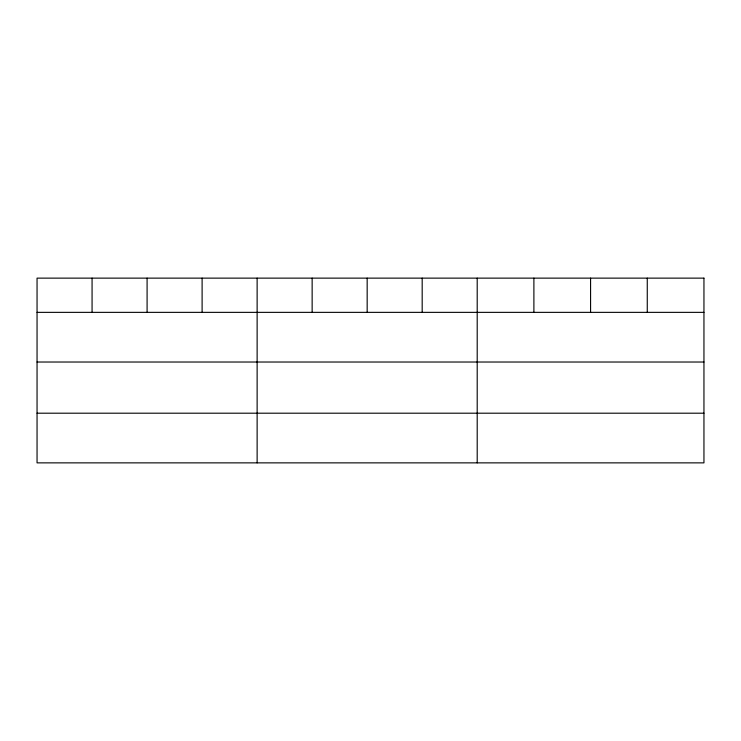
<?xml version="1.0" encoding="UTF-8"?>
<svg xmlns="http://www.w3.org/2000/svg" width="741" height="741" viewBox="0 0 741 741"><rect width="100%" height="100%" fill="white"/><g stroke="black" fill="none" stroke-linecap="round" stroke-linejoin="round"><path stroke-width="1.11" d="M37.05 312.359L703.95 312.359M37.05 362.025L703.95 362.025M37.05 413.2L703.95 413.2M647.264 278.134L647.264 312.359M590.577 278.134L590.577 312.359M533.89 278.134L533.89 312.359M477.204 278.134L477.204 462.866M422.185 278.134L422.185 312.359M367.166 278.134L367.166 312.359M312.146 278.134L312.146 312.359M257.127 278.134L257.127 462.866M202.108 278.134L202.108 312.359M147.089 278.134L147.089 312.359M92.069 278.134L92.069 312.359M703.95 278.134L37.05 278.134L37.05 462.866L703.95 462.866L703.95 278.134"/></g></svg>
